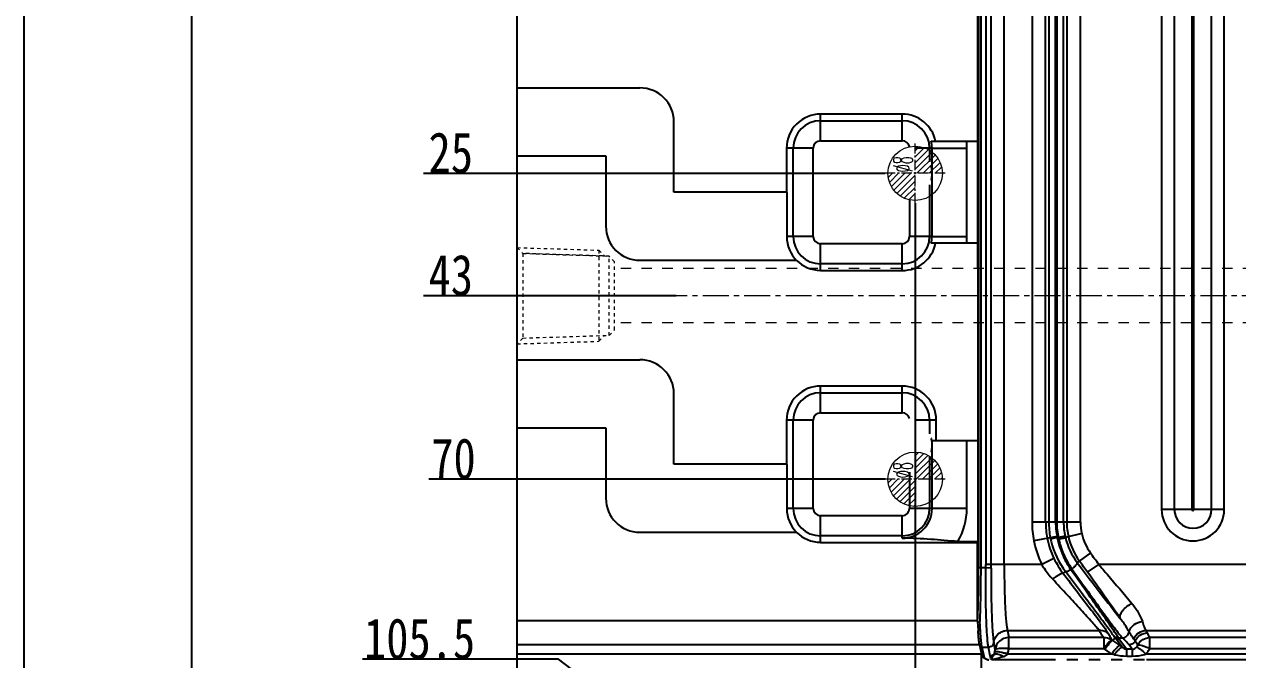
# Model space of a CAD drawing. Header units: millimetres. Extents: x 1572 to 4063, y -10865 to -3081.
# Drawn here: x 2308.3 to 2486.6, y -5954.5 to -5861.1 of the extents above; entities that cross this region are included whole.
import ezdxf
from ezdxf.enums import TextEntityAlignment as Align

# ---------------------------------------------------------------- set-up
doc = ezdxf.new("R2010")
doc.units = ezdxf.units.MM
doc.header["$LTSCALE"] = 16.335
doc.header["$PDMODE"] = 3
doc.header["$PDSIZE"] = 0.3125
doc.linetypes.add('CENTER', pattern=[0.6, 0.375, -0.075, 0.075, -0.075])
doc.linetypes.add('HIDDEN', pattern=[0.2, 0.1, -0.1])
doc.layers.get('0').update_dxf_attribs({"linetype": 'CONTINUOUS'})
doc.layers.get('Defpoints').update_dxf_attribs({"linetype": 'CONTINUOUS'})
doc.layers.add('cool', color=153, linetype='HIDDEN', lineweight=9)
doc.layers.add('epin', color=13, linetype='CONTINUOUS', lineweight=9)
doc.layers.add('DEFAULT_2', color=8, linetype='HIDDEN')
doc.styles.get("Standard").update_dxf_attribs({"font": 'txt', "width": 0.8})
doc.styles.add('TXT05', font='txt.shx', dxfattribs={"width": 0.5, "bigfont": 'gbcbig.shx'})
doc.dimstyles.new('ISO-25', dxfattribs={"dimtxt": 8, "dimasz": 6, "dimexe": 0, "dimexo": 0, "dimgap": 0, "dimtad": 1, "dimdsep": 46, "dimtxsty": 'Standard', "dimcen": 0, "dimclrd": 4, "dimclre": 4, "dimclrt": 6, "dimazin": 0, "dimtfac": 1, "dimtofl": 0, "dimtmove": 0, "dimatfit": 3, "dimfxl": 1, "dimarcsym": 0})

# ---------------------------------------------------------------- blocks, each defined once
blk = doc.blocks.new('cool_jt_f12')
at = {"layer": 'cool', "ltscale": 0.3}
for p, q in [((0, 7.0785), (0.856, 6.2225)), ((0, 7.0785), (12, 6.7035)), ((0.856, 6.2225), (0.856, -6.2225)), ((13.5, 5.827375), (0.856, 6.2225)), ((0.856, 6.2225), (13.5, 5.827375)), ((12, 6.7035), (12.856, 5.8475)), ((12, 6.7035), (12, -6.7035)), ((14.327375, 5), (13.5, 5.827375)), ((13.5, -5.827375), (13.5, 5.827375)), ((14.327375, -5), (14.327375, 5)), ((13.5, -5.827375), (14.327375, -5)), ((0.856, -6.2225), (0, -7.0785)), ((0, -7.0785), (12, -6.7035)), ((0.856, -6.2225), (13.5, -5.827375)), ((12, -6.7035), (12.856, -5.8475))]:
    blk.add_line(p, q, dxfattribs=at)
blk = doc.blocks.new('147')
at = {"layer": 'cool', "ltscale": 0.932966}
for p, q in [((229.57, -3849.57), (-211.77, -3849.57)), ((229.57, -3857.57), (-211.77, -3857.57))]:
    blk.add_line(p, q, dxfattribs=at)
at = {"layer": 'cool', "color": 1, "linetype": 'CENTER', "ltscale": 0.621977}
blk.add_line((243.9, -3853.57), (-226.1, -3853.57), dxfattribs=at)
at = {"layer": 'cool', "ltscale": 0.932966}
blk.add_blockref('cool_jt_f12', (-226.1, -3853.57), dxfattribs=at)
blk = doc.blocks.new('*D189')
at = {"color": 4, "lineweight": -2, "transparency": 16777216}
for p, q in [((2449.81, -5667.99), (2332.83, -5667.99)), ((2332.83, -5673.99), (2332.83, -6041.99)), ((2460.61, -6047.99), (2332.83, -6047.99))]:
    blk.add_line(p, q, dxfattribs=at)
at = {"color": 4, "transparency": 16777216}
for points in [[(2331.83, -5673.99), (2333.83, -5673.99), (2332.83, -5667.99)], [(2331.83, -6041.99), (2333.83, -6041.99), (2332.83, -6047.99)]]:
    blk.add_solid(points, dxfattribs=at)
at = {"layer": 'Defpoints', "color": 0, "transparency": 16777216}
for p in [(2449.81, -5667.99), (2332.83, -6047.99), (2460.61, -6047.99)]:
    blk.add_point(p, dxfattribs=at)
at = {"color": 6, "transparency": 16777216, "insert": (2328.83, -5848.35), "char_height": 8, "attachment_point": 5, "rotation": 90}
blk.add_mtext('380', dxfattribs=at)
blk = doc.blocks.new('*D203')
at = {"color": 4, "lineweight": -2, "transparency": 16777216}
blk.add_line((2434.81, -5882.99), (2366.95, -5882.99), dxfattribs=at)
at = {"layer": 'Defpoints', "color": 0, "transparency": 16777216}
for p in [(2615.71, -5857.99), (2374.95, -5882.99), (2434.81, -5882.99)]:
    blk.add_point(p, dxfattribs=at)
at = {"color": 6, "transparency": 16777216, "insert": (2370.95, -5879.99), "char_height": 6, "attachment_point": 5}
blk.add_mtext('25', dxfattribs=at)
blk = doc.blocks.new('*D220')
at = {"color": 4, "lineweight": -2, "transparency": 16777216}
blk.add_line((2404.1, -5900.99), (2366.95, -5900.99), dxfattribs=at)
at = {"layer": 'Defpoints', "color": 0, "transparency": 16777216}
for p in [(2615.71, -5857.99), (2374.95, -5900.99), (2404.1, -5900.99)]:
    blk.add_point(p, dxfattribs=at)
at = {"color": 6, "transparency": 16777216, "insert": (2370.95, -5897.99), "char_height": 6, "attachment_point": 5}
blk.add_mtext('43', dxfattribs=at)
blk = doc.blocks.new('*D221')
at = {"color": 4, "lineweight": -2, "transparency": 16777216}
blk.add_line((2434.81, -5927.99), (2367.75, -5927.99), dxfattribs=at)
at = {"layer": 'Defpoints', "color": 0, "transparency": 16777216}
for p in [(2615.71, -5857.99), (2374.95, -5927.99), (2434.81, -5927.99)]:
    blk.add_point(p, dxfattribs=at)
at = {"color": 6, "transparency": 16777216, "insert": (2371.35, -5924.99), "char_height": 6, "attachment_point": 5}
blk.add_mtext('70', dxfattribs=at)
blk = doc.blocks.new('*D222')
at = {"color": 4, "lineweight": -2, "transparency": 16777216}
for p, q in [((2398.95, -5964.99), (2386.95, -5966.99)), ((2589.31, -5964.99), (2398.95, -5964.99)), ((2386.95, -5966.99), (2364.55, -5966.99))]:
    blk.add_line(p, q, dxfattribs=at)
at = {"layer": 'Defpoints', "color": 0, "transparency": 16777216}
for p in [(2615.71, -5857.99), (2589.31, -5964.99), (2374.95, -5966.99)]:
    blk.add_point(p, dxfattribs=at)
at = {"color": 6, "transparency": 16777216, "insert": (2369.75, -5963.99), "char_height": 6, "attachment_point": 5}
blk.add_mtext('107', dxfattribs=at)
blk = doc.blocks.new('*D223')
at = {"color": 4, "lineweight": -2, "transparency": 16777216}
blk.add_line((2428.59, -5982.99), (2363.75, -5982.99), dxfattribs=at)
at = {"layer": 'Defpoints', "color": 0, "transparency": 16777216}
for p in [(2615.71, -5857.99), (2374.95, -5982.99), (2428.59, -5982.99)]:
    blk.add_point(p, dxfattribs=at)
at = {"color": 6, "transparency": 16777216, "insert": (2369.35, -5979.99), "char_height": 6, "attachment_point": 5}
blk.add_mtext('125', dxfattribs=at)
blk = doc.blocks.new('*D224')
at = {"color": 4, "lineweight": -2, "transparency": 16777216}
blk.add_line((2401.91, -6017.99), (2364.55, -6017.99), dxfattribs=at)
at = {"layer": 'Defpoints', "color": 0, "transparency": 16777216}
for p in [(2615.71, -5857.99), (2374.95, -6017.99), (2401.91, -6017.99)]:
    blk.add_point(p, dxfattribs=at)
at = {"color": 6, "transparency": 16777216, "insert": (2369.75, -6014.99), "char_height": 6, "attachment_point": 5}
blk.add_mtext('160', dxfattribs=at)
blk = doc.blocks.new('*D227')
at = {"color": 4, "lineweight": -2, "transparency": 16777216}
blk.add_line((2465.71, -5967.89), (2465.71, -6064.21), dxfattribs=at)
at = {"layer": 'Defpoints', "color": 0, "transparency": 16777216}
for p in [(2615.71, -5857.99), (2465.71, -5967.89), (2465.71, -6053.81)]:
    blk.add_point(p, dxfattribs=at)
at = {"color": 6, "transparency": 16777216, "insert": (2462.71, -6059.01), "char_height": 6, "attachment_point": 5, "rotation": 90}
blk.add_mtext('150', dxfattribs=at)
blk = doc.blocks.new('*D228')
at = {"color": 4, "lineweight": -2, "transparency": 16777216}
for p, q in [((2439.21, -5887.39), (2439.21, -6029.81)), ((2439.21, -6029.81), (2437.71, -6041.81)), ((2437.71, -6041.81), (2437.71, -6071.41))]:
    blk.add_line(p, q, dxfattribs=at)
at = {"layer": 'Defpoints', "color": 0, "transparency": 16777216}
for p in [(2615.71, -5857.99), (2439.21, -5887.39), (2437.71, -6053.81)]:
    blk.add_point(p, dxfattribs=at)
at = {"color": 6, "transparency": 16777216, "insert": (2434.71, -6062.61), "char_height": 6, "attachment_point": 5, "rotation": 90}
blk.add_mtext('176.5', dxfattribs=at)
blk = doc.blocks.new('*D229')
at = {"color": 4, "lineweight": -2, "transparency": 16777216}
blk.add_line((2410.71, -6014.88), (2410.71, -6065.81), dxfattribs=at)
at = {"layer": 'Defpoints', "color": 0, "transparency": 16777216}
for p in [(2615.71, -5857.99), (2410.71, -6014.88), (2410.71, -6053.81)]:
    blk.add_point(p, dxfattribs=at)
at = {"color": 6, "transparency": 16777216, "insert": (2407.71, -6059.81), "char_height": 6, "attachment_point": 5, "rotation": 90}
blk.add_mtext('205', dxfattribs=at)
blk = doc.blocks.new('*D266')
at = {"color": 4, "lineweight": -2, "transparency": 16777216}
for p, q in [((2386.77, -5954.47), (2357.97, -5954.47)), ((2398.77, -5963.49), (2386.77, -5954.47)), ((2461.31, -5963.49), (2398.77, -5963.49))]:
    blk.add_line(p, q, dxfattribs=at)
at = {"layer": 'Defpoints', "color": 0, "transparency": 16777216}
for p in [(2615.71, -5857.99), (2374.77, -5954.47), (2461.31, -5963.49)]:
    blk.add_point(p, dxfattribs=at)
at = {"color": 6, "transparency": 16777216, "insert": (2366.37, -5951.47), "char_height": 6, "attachment_point": 5}
blk.add_mtext('105.5', dxfattribs=at)
blk = doc.blocks.new('epin_ejp_8')
at = {"layer": 'epin'}
h = blk.add_hatch(dxfattribs=at)
h.set_pattern_fill('_ANSI31', color=123, scale=0.2, angle=90, style=0)
h.set_pattern_definition([(135, (-263.1036, 1313.3417), (-0.4490128, -0.4490128), [])])
h.paths.add_polyline_path([(0, 4, 0.414214), (-4, 0), (0, 0)])
h.paths.add_polyline_path([(4, 0), (0, 0), (0, -4, 0.414214)])
at = {"layer": 'epin', "color": 1, "linetype": 'CENTER', "ltscale": 0.248791}
for p, q in [((0, -4.4), (0, 4.4)), ((-4.4, 0), (4.4, 0))]:
    blk.add_line(p, q, dxfattribs=at)
at = {"layer": 'epin'}
blk.add_circle((0, 0), 4, dxfattribs=at)
at = {"layer": 'epin', "color": 6, "style": 'TXT05', "width": 0.5}
blk.add_text('%%c8', height=2.8, dxfattribs=at).set_placement((1.33, 1.8), align=Align.MIDDLE)
blk = doc.blocks.new('1258')
at = {"layer": 'epin', "color": 4, "rotation": 90}
for p in [(-437.26, 2581.41), (-437.26, 2536.41)]:
    blk.add_blockref('epin_ejp_8', p, dxfattribs=at)

msp = doc.modelspace()

# ---------------------------------------------------------------- linework, layer by layer
at = {"color": 7, "linetype": 'Continuous'}
for p, q in [((2380.706, -5996.99), (2380.706, -5718.99)), ((2475.425, -5788.732), (2475.425, -5932.447)), ((2477.289, -5788.732), (2477.289, -5932.447)), ((2479.887, -5788.732), (2479.887, -5932.447)), ((2480.174, -5932.447), (2480.174, -5788.732)), ((2482.772, -5932.447), (2482.772, -5788.732)), ((2484.637, -5932.447), (2484.637, -5788.732)), ((2448.373, -5790.093), (2448.41, -5937.156)), ((2448.53, -5790.406), (2448.53, -5941.034)), ((2448.881, -5941.034), (2448.881, -5790.406)), ((2449.594, -5792.451), (2449.594, -5940.514)), ((2450.365, -5940.514), (2450.365, -5792.451)), ((2452.291, -5940.514), (2452.291, -5792.451)), ((2456.381, -5793.757), (2456.381, -5934.276)), ((2458.383, -5934.276), (2458.383, -5793.757)), ((2458.846, -5793.757), (2458.846, -5934.276)), ((2459.847, -5934.276), (2459.847, -5793.757)), ((2460.015, -5793.757), (2460.015, -5934.276)), ((2461.016, -5934.276), (2461.016, -5793.757)), ((2461.479, -5793.757), (2461.479, -5934.276)), ((2463.481, -5934.276), (2463.481, -5793.757)), ((2380.706, -5870.411), (2398.741, -5870.411)), ((2425.306, -5878.208), (2425.306, -5874.28)), ((2437.306, -5874.28), (2425.306, -5874.28)), ((2437.306, -5878.208), (2437.306, -5874.28)), ((2403.741, -5885.78), (2403.741, -5875.411)), ((2425.306, -5875.253), (2437.306, -5875.253)), ((2425.306, -5878.208), (2437.306, -5878.208)), ((2420.306, -5879.28), (2420.327, -5892.28)), ((2424.234, -5879.28), (2420.306, -5879.28)), ((2421.28, -5892.28), (2421.28, -5879.28)), ((2424.234, -5892.28), (2424.234, -5879.28)), ((2441.565, -5879.28), (2439.201, -5879.28)), ((2441.333, -5879.28), (2441.333, -5881.303)), ((2441.565, -5878.28), (2448.373, -5878.28)), ((2441.681, -5882.542), (2441.681, -5879.28)), ((2441.681, -5879.28), (2446.806, -5879.28)), ((2446.806, -5892.28), (2446.806, -5879.28)), ((2380.706, -5880.411), (2393.741, -5880.411)), ((2393.741, -5880.411), (2393.741, -5890.78)), ((2441.681, -5892.28), (2441.681, -5883.438)), ((2441.333, -5884.677), (2441.333, -5892.28)), ((2420.327, -5885.78), (2403.741, -5885.78)), ((2438.378, -5886.933), (2438.378, -5892.28)), ((2424.234, -5892.28), (2420.327, -5892.28)), ((2441.565, -5892.28), (2438.378, -5892.28)), ((2441.681, -5892.28), (2446.806, -5892.28)), ((2425.306, -5897.28), (2425.306, -5893.352)), ((2437.306, -5893.352), (2425.306, -5893.352)), ((2437.306, -5897.28), (2437.306, -5893.352)), ((2448.373, -5893.28), (2441.565, -5893.28)), ((2398.741, -5895.78), (2421.736, -5895.78)), ((2437.306, -5896.306), (2425.306, -5896.306)), ((2425.306, -5897.28), (2437.306, -5897.28)), ((2380.706, -5910.411), (2398.741, -5910.411)), ((2403.741, -5925.78), (2403.741, -5915.411)), ((2425.306, -5918.208), (2425.306, -5914.28)), ((2437.306, -5914.28), (2425.306, -5914.28)), ((2425.306, -5915.253), (2437.306, -5915.253)), ((2437.306, -5918.208), (2437.306, -5914.28)), ((2425.306, -5918.208), (2437.306, -5918.208)), ((2380.706, -5920.411), (2393.741, -5920.411)), ((2393.741, -5920.411), (2393.741, -5930.78)), ((2420.306, -5919.28), (2420.327, -5932.28)), ((2424.234, -5919.28), (2420.306, -5919.28)), ((2421.28, -5932.28), (2421.28, -5919.28)), ((2424.234, -5932.28), (2424.234, -5919.28)), ((2442.306, -5919.28), (2439.201, -5919.28)), ((2441.333, -5919.28), (2441.333, -5921.303)), ((2442.306, -5922.28), (2442.306, -5919.28)), ((2441.681, -5922.28), (2448.373, -5922.28)), ((2446.806, -5932.28), (2446.806, -5922.28)), ((2441.681, -5932.28), (2441.681, -5923.438)), ((2420.327, -5925.78), (2403.741, -5925.78)), ((2441.333, -5924.677), (2441.333, -5932.28)), ((2438.378, -5926.933), (2438.378, -5932.28)), ((2424.234, -5932.28), (2420.327, -5932.28)), ((2425.306, -5937.28), (2425.306, -5933.352)), ((2437.306, -5933.352), (2425.306, -5933.352)), ((2437.306, -5936.654), (2437.306, -5933.352)), ((2446.806, -5932.28), (2438.378, -5932.28)), ((2479.887, -5932.447), (2475.425, -5932.447)), ((2484.637, -5932.447), (2480.174, -5932.447)), ((2459.847, -5934.276), (2456.381, -5934.276)), ((2463.481, -5934.276), (2460.015, -5934.276)), ((2398.741, -5935.78), (2421.736, -5935.78)), ((2437.306, -5936.306), (2425.306, -5936.306)), ((2460.05, -5936.394), (2456.647, -5937.054)), ((2460.086, -5936.57), (2459.106, -5936.777)), ((2460.257, -5936.57), (2460.086, -5936.57)), ((2461.236, -5936.36), (2460.257, -5936.57)), ((2463.679, -5935.989), (2461.279, -5936.551)), ((2425.306, -5937.28), (2448.373, -5937.28)), ((2445.459, -5937.156), (2448.41, -5937.156)), ((2448.41, -5937.156), (2448.373, -5937.28)), ((2448.373, -5948.821), (2448.373, -5937.28)), ((2463.038, -5940.267), (2464.986, -5938.854)), ((2457.806, -5940.514), (2449.594, -5940.514)), ((2459.605, -5939.635), (2457.806, -5940.514)), ((2464.549, -5941.676), (2466.18, -5940.514)), ((2502.373, -5940.514), (2466.18, -5940.514)), ((2449.593, -5941.034), (2448.53, -5941.034)), ((2450.363, -5941.043), (2449.591, -5941.034)), ((2460.968, -5941.84), (2461.301, -5941.576)), ((2448.373, -5948.821), (2380.706, -5948.821)), ((2452.759, -5950.222), (2452.963, -5951.266)), ((2452.759, -5950.222), (2466.225, -5950.222)), ((2452.963, -5952.859), (2452.963, -5951.266)), ((2466.913, -5951.266), (2452.963, -5951.266)), ((2466.913, -5951.266), (2466.913, -5952.859)), ((2469.071, -5951.315), (2469.669, -5951.315)), ((2473.123, -5950.222), (2758.288, -5950.222)), ((2473.677, -5952.859), (2473.677, -5951.266)), ((2757.734, -5951.266), (2473.677, -5951.266)), ((2448.674, -5952.344), (2380.706, -5952.344)), ((2448.674, -5952.344), (2448.945, -5953.732)), ((2449.025, -5952.683), (2449.324, -5954.215)), ((2449.025, -5952.683), (2449.965, -5952.683)), ((2450.218, -5953.978), (2449.965, -5952.683)), ((2450.968, -5953.026), (2450.763, -5951.981)), ((2452.963, -5952.859), (2466.913, -5952.859)), ((2468.09, -5953.697), (2467.085, -5952.986)), ((2468.228, -5951.69), (2468.643, -5951.377)), ((2468.228, -5951.69), (2469.233, -5952.401)), ((2469.625, -5952.68), (2468.643, -5951.377)), ((2469.215, -5951.538), (2470.297, -5952.973)), ((2470.297, -5953.995), (2470.297, -5952.973)), ((2471.109, -5952.973), (2470.297, -5952.973)), ((2471.109, -5952.973), (2470.645, -5952.356)), ((2471.109, -5952.973), (2471.109, -5953.995)), ((2471.544, -5951.762), (2471.924, -5952.341)), ((2473.677, -5952.859), (2757.734, -5952.859)), ((2448.945, -5953.732), (2380.706, -5953.732)), ((2448.945, -6047.99), (2448.945, -5953.732)), ((2450.43, -5954.493), (2458.206, -5954.493)), ((2468.09, -5953.697), (2452.785, -5953.697)), ((2470.297, -5953.995), (2471.109, -5953.995)), ((2758.298, -5953.697), (2473.114, -5953.697)), ((2473.206, -5954.493), (2521.324, -5954.493))]:
    msp.add_line(p, q, dxfattribs=at)
msp.add_lwpolyline([(3063.099, -6133.841), (2308.268, -6133.841), (2308.268, -5613.499), (3063.099, -5613.499)], close=True)
for centre, radius, start, end in [((2398.741, -5875.411), 5, 0, 90), ((2425.306, -5879.28), 5, 89.99987, 180), ((2437.306, -5879.28), 5, 11.53713, 90.00014), ((2425.306, -5879.28), 4.027, 90, 180), ((2437.306, -5879.28), 4.027, 0, 90), ((2425.306, -5879.28), 1.072, 90, 180), ((2437.306, -5879.28), 1.072, 12.80023, 90), ((2437.306, -5879.28), 4.374, 0, 13.21459), ((2437.306, -5879.28), 9.5, 0.00002, 6.04233), ((2437.706, -5882.99), 4, 353.57039, 6.42961), ((2398.741, -5890.78), 5, 180, 270), ((2425.306, -5892.28), 4.979, 180, 269.99987), ((2425.306, -5892.28), 4.027, 180, 270), ((2425.306, -5892.28), 1.072, 180, 270), ((2437.306, -5892.28), 4.027, 270, 0), ((2437.306, -5892.28), 1.072, 270, 0), ((2437.306, -5892.28), 4.374, 346.78541, 0), ((2437.306, -5892.28), 9.5, 353.95767, 359.99999), ((2437.306, -5892.28), 5, 270.00014, 348.46286), ((2398.741, -5915.411), 5, 0, 90), ((2425.306, -5919.28), 5, 89.99987, 180), ((2425.306, -5919.28), 4.027, 90, 180), ((2437.306, -5919.28), 5, 0, 90.00013), ((2437.306, -5919.28), 4.027, 0, 90), ((2425.306, -5919.28), 1.072, 90, 180), ((2437.306, -5919.28), 1.072, 12.80023, 90), ((2437.706, -5922.99), 4, 353.57039, 10.22417), ((2398.741, -5930.78), 5, 180, 270), ((2425.306, -5932.28), 4.979, 180, 269.99987), ((2425.306, -5932.28), 4.027, 180, 270), ((2425.306, -5932.28), 1.072, 180, 270), ((2437.306, -5932.28), 4.374, 270, 0), ((2437.306, -5932.28), 4.027, 270, 0), ((2437.306, -5932.28), 1.072, 270, 0), ((2437.306, -5932.28), 9.5, 329.11455, 359.99995), ((2480.031, -5932.447), 4.606, 180, 360), ((2480.031, -5932.447), 2.741, 180, 0), ((2480.031, -5932.447), 0.144, 180, 0), ((2470.986, -5934.276), 14.605, 180, 190.96428), ((2470.986, -5934.276), 12.603, 180, 190.96428), ((2470.986, -5934.276), 12.14, 180, 190.96428), ((2470.986, -5934.276), 11.139, 180, 190.96428), ((2470.986, -5934.276), 10.971, 180, 192.06832), ((2470.986, -5934.276), 9.97, 180, 192.06832), ((2470.986, -5934.276), 9.507, 180, 193.19326), ((2470.986, -5934.276), 7.505, 180, 193.19326), ((2470.282, -5934.411), 13.889, 190.96911, 206.06815), ((2470.283, -5934.411), 11.887, 190.96992, 206.07034), ((2470.266, -5934.415), 11.407, 190.96405, 191.94806), ((2470.834, -5934.294), 11.988, 191.95312, 192.54245), ((2470.879, -5934.284), 12.034, 192.54273, 193.63573), ((2470.266, -5934.415), 10.406, 190.96406, 191.94805), ((2472.292, -5934.155), 12.443, 191.18833, 198.88465), ((2471.751, -5934.276), 11.72, 191.28515, 192.40986), ((2470.339, -5934.414), 9.308, 192.06849, 193.2734), ((2470.901, -5934.271), 9.888, 193.33267, 217.32771), ((2471.447, -5934.177), 9.979, 193.14247, 215.91118), ((2471.447, -5934.177), 7.976, 193.12914, 215.89694), ((2470.92, -5934.275), 12.076, 193.63132, 217.19819), ((2277.175, -6075.162), 232.062, 35.46625, 35.97126), ((2402.249, -5940.512), 47.345, 359.36807, 359.99761), ((2402.248, -5940.512), 48.117, 359.3681, 359.99766), ((2471.429, -5933.855), 13.161, 206.05284, 217.35774), ((2276.762, -6075.512), 230.599, 35.47755, 35.98139), ((2471.534, -5934.602), 11.563, 214.52446, 215.20131), ((2471.681, -5934.453), 11.592, 214.7321, 215.35975), ((2532.859, -5944.85), 84.579, 182.69154, 182.87684), ((2513.116, -5945.904), 64.808, 182.82226, 183.93358), ((2347.789, -5944.482), 101.04, 357.40576, 357.52036), ((2408.297, -5983.677), 72.973, 26.36857, 26.95646), ((2449.725, -5952.609), 3.248, 345.44391, 355.58685), ((2470.121, -5948.703), 5.25, 232.33999, 234.66907), ((2470.199, -5948.938), 3.385, 232.11969, 234.37751), ((2411.877, -6033.447), 99.288, 54.43512, 54.71258), ((2470.958, -5951.643), 2.978, 322.76351, 335.91164), ((2449.679, -5953.675), 0.738, 192.27853, 198.61954), ((2450.811, -5951.285), 3.375, 251.00943, 254.43251), ((2449.589, -5946.906), 7.634, 276.32575, 281.23744), ((2448.685, -5952.785), 2.309, 342.65644, 346.35268), ((2449.085, -5964.35), 11.278, 70.84524, 73.25919), ((2449.795, -5952.626), 3.176, 340.29617, 345.43383), ((2428.011, -6123.593), 174.56, 76.59434, 76.72651), ((2471.013, -5947.189), 6.839, 286.37785, 287.89213), ((2471.035, -5951.698), 2.884, 316.12423, 322.71771)]:
    msp.add_arc(centre, radius, start, end, dxfattribs=at)
for points, knots in [([(2445.459, -5937.156), (2444.145, -5937.04), (2441.433, -5936.807), (2438.711, -5936.654), (2437.306, -5936.654)], [0, 0, 0, 0, 0.4842254, 1, 1, 1, 1]), ([(2460.305, -5936.795), (2460.526, -5936.743), (2460.821, -5936.675), (2461.143, -5936.588), (2461.249, -5936.564), (2461.279, -5936.551)], [0, 0, 0, 0, 0.6778923, 0.9022607, 1, 1, 1, 1]), ([(2460.305, -5936.795), (2460.389, -5937.18), (2460.796, -5938.681), (2461.494, -5940.104), (2462.155, -5941.057)], [0, 0, 0, 0, 0.253453, 1, 1, 1, 1]), ([(2460.519, -5938.183), (2460.61, -5938.449), (2461.004, -5939.487), (2461.538, -5940.472), (2462.008, -5941.155)], [0, 0, 0, 0, 0.2532802, 1, 1, 1, 1]), ([(2452.291, -5940.514), (2452.291, -5941.591), (2452.311, -5943.632), (2452.399, -5946.417), (2452.517, -5948.392), (2452.646, -5949.587), (2452.716, -5950.039), (2452.759, -5950.222)], [0, 0, 0, 0, 0.3321714, 0.6293336, 0.8593243, 0.9420271, 1, 1, 1, 1]), ([(2457.806, -5940.514), (2457.92, -5940.707), (2458.392, -5941.463), (2458.947, -5942.166), (2459.399, -5942.656)], [0, 0, 0, 0, 0.2512725, 1, 1, 1, 1]), ([(2462.228, -5941.161), (2462.338, -5941.085), (2462.546, -5940.923), (2462.816, -5940.675), (2462.979, -5940.465), (2463.053, -5940.315), (2463.038, -5940.267)], [0, 0, 0, 0, 0.3251246, 0.6439167, 0.8765554, 1, 1, 1, 1]), ([(2463.038, -5940.267), (2464.206, -5941.803), (2466.297, -5944.544), (2468.399, -5947.277), (2469.352, -5948.458)], [0, 0, 0, 0, 0.559683, 1, 1, 1, 1]), ([(2466.18, -5940.514), (2466.604, -5941.01), (2468.237, -5942.918), (2469.871, -5944.825), (2471.055, -5946.257)], [0, 0, 0, 0, 0.2600011, 1, 1, 1, 1]), ([(2448.373, -5948.821), (2448.401, -5948.254), (2448.498, -5945.659), (2448.527, -5943.063), (2448.53, -5941.034)], [0, 0, 0, 0, 0.2187533, 1, 1, 1, 1]), ([(2448.734, -5948.853), (2448.759, -5948.276), (2448.851, -5945.671), (2448.881, -5943.064), (2448.881, -5941.034)], [0, 0, 0, 0, 0.2215821, 1, 1, 1, 1]), ([(2449.857, -5951.849), (2449.796, -5951.224), (2449.706, -5949.743), (2449.581, -5946.138), (2449.569, -5943.157), (2449.591, -5941.034)], [0, 0, 0, 0, 0.1740867, 0.4113869, 1, 1, 1, 1]), ([(2450.363, -5941.043), (2450.354, -5942.262), (2450.36, -5944.565), (2450.432, -5947.705), (2450.538, -5949.925), (2450.657, -5951.268), (2450.723, -5951.775), (2450.763, -5951.982)], [0, 0, 0, 0, 0.3337893, 0.630872, 0.8600918, 0.94238, 1, 1, 1, 1]), ([(2460.968, -5941.84), (2460.944, -5941.829), (2460.873, -5941.829), (2460.68, -5941.876), (2460.35, -5942.032), (2459.897, -5942.305), (2459.568, -5942.532), (2459.399, -5942.656)], [0, 0, 0, 0, 0.0437115, 0.1133253, 0.3336583, 0.648206, 1, 1, 1, 1]), ([(2460.968, -5941.84), (2461.69, -5942.781), (2463.068, -5944.578), (2464.977, -5947.083), (2466.36, -5948.906), (2467.2, -5950.065), (2467.502, -5950.524), (2467.612, -5950.719)], [0, 0, 0, 0, 0.3205961, 0.6126965, 0.8517025, 0.9392536, 1, 1, 1, 1]), ([(2462.086, -5941.267), (2461.931, -5941.373), (2461.711, -5941.506), (2461.442, -5941.593), (2461.332, -5941.596), (2461.301, -5941.576)], [0, 0, 0, 0, 0.650966, 0.8718642, 1, 1, 1, 1]), ([(2468.433, -5951.104), (2468.298, -5950.899), (2467.954, -5950.419), (2467.048, -5949.199), (2465.59, -5947.257), (2463.557, -5944.561), (2462.081, -5942.608), (2461.301, -5941.576)], [0, 0, 0, 0, 0.0619009, 0.1488254, 0.3829767, 0.6739256, 1, 1, 1, 1]), ([(2469.071, -5951.315), (2468.96, -5951.111), (2468.642, -5950.629), (2468.072, -5949.79), (2467.331, -5948.726), (2466.097, -5946.962), (2464.334, -5944.455), (2462.864, -5942.371), (2462.086, -5941.267)], [0, 0, 0, 0, 0.0569719, 0.1413608, 0.2486857, 0.3747908, 0.6690091, 1, 1, 1, 1]), ([(2462.228, -5941.161), (2463.022, -5942.281), (2464.526, -5944.397), (2466.608, -5947.302), (2468.116, -5949.376), (2469.091, -5950.645), (2469.489, -5951.126), (2469.669, -5951.315)], [0, 0, 0, 0, 0.327113, 0.6184555, 0.8514561, 0.9378261, 1, 1, 1, 1]), ([(2469.352, -5948.459), (2468.591, -5947.359), (2466.988, -5945.099), (2465.383, -5942.842), (2464.549, -5941.676)], [0, 0, 0, 0, 0.4826039, 1, 1, 1, 1]), ([(2466.225, -5950.222), (2466.101, -5950.043), (2465.763, -5949.637), (2465.163, -5948.956), (2464.408, -5948.119), (2463.198, -5946.79), (2461.516, -5944.955), (2460.125, -5943.444), (2459.398, -5942.656)], [0, 0, 0, 0, 0.0639536, 0.1551804, 0.2673513, 0.3955083, 0.6843817, 1, 1, 1, 1]), ([(2469.352, -5948.458), (2469.289, -5948.311), (2469.304, -5948.013), (2469.466, -5947.642), (2469.77, -5947.181), (2470.298, -5946.683), (2470.799, -5946.376), (2471.055, -5946.257)], [0, 0, 0, 0, 0.1616174, 0.2755225, 0.410459, 0.7152793, 1, 1, 1, 1]), ([(2471.055, -5946.257), (2471.418, -5946.696), (2472.009, -5947.541), (2472.452, -5948.475), (2472.593, -5948.909)], [0, 0, 0, 0, 0.5548773, 1, 1, 1, 1]), ([(2448.726, -5949.055), (2448.64, -5949.055), (2448.483, -5949.028), (2448.374, -5948.886), (2448.374, -5948.821)], [0, 0, 0, 0, 0.5693953, 1, 1, 1, 1]), ([(2448.914, -5951.863), (2448.894, -5951.676), (2448.81, -5950.741), (2448.759, -5949.804), (2448.726, -5949.055)], [0, 0, 0, 0, 0.2012127, 1, 1, 1, 1]), ([(2470.644, -5950.417), (2470.569, -5950.283), (2470.176, -5949.607), (2469.73, -5948.961), (2469.352, -5948.459)], [0, 0, 0, 0, 0.1962444, 1, 1, 1, 1]), ([(2470.644, -5950.417), (2470.741, -5950), (2471.307, -5949.243), (2472.162, -5948.944), (2472.593, -5948.909)], [0, 0, 0, 0, 0.497593, 1, 1, 1, 1]), ([(2472.593, -5948.909), (2472.678, -5949.169), (2472.815, -5949.619), (2473.002, -5950.062), (2473.123, -5950.222)], [0, 0, 0, 0, 0.5767893, 1, 1, 1, 1]), ([(2448.563, -5951.558), (2448.554, -5951.469), (2448.514, -5951.067), (2448.483, -5950.664), (2448.461, -5950.349)], [0, 0, 0, 0, 0.22038, 1, 1, 1, 1]), ([(2450.763, -5951.981), (2450.815, -5951.515), (2451.193, -5950.804), (2452.036, -5950.326), (2452.522, -5950.225), (2452.759, -5950.222)], [0, 0, 0, 0, 0.4911021, 0.7519111, 1, 1, 1, 1]), ([(2452.963, -5951.266), (2452.485, -5951.272), (2451.508, -5951.632), (2451.019, -5952.56), (2450.968, -5953.026)], [0, 0, 0, 0, 0.5052584, 1, 1, 1, 1]), ([(2467.612, -5950.719), (2467.522, -5950.636), (2467.117, -5950.343), (2466.6, -5950.207), (2466.225, -5950.222)], [0, 0, 0, 0, 0.2468841, 1, 1, 1, 1]), ([(2466.225, -5950.222), (2466.276, -5950.31), (2466.487, -5950.669), (2466.716, -5951.02), (2466.913, -5951.266)], [0, 0, 0, 0, 0.2429533, 1, 1, 1, 1]), ([(2466.913, -5951.266), (2467.021, -5951.26), (2467.444, -5951.275), (2467.865, -5951.427), (2468.121, -5951.61)], [0, 0, 0, 0, 0.2548507, 1, 1, 1, 1]), ([(2467.612, -5950.719), (2467.655, -5950.799), (2467.819, -5951.099), (2467.989, -5951.396), (2468.121, -5951.61)], [0, 0, 0, 0, 0.2645735, 1, 1, 1, 1]), ([(2468.643, -5951.377), (2468.621, -5951.353), (2468.545, -5951.267), (2468.478, -5951.173), (2468.433, -5951.104)], [0, 0, 0, 0, 0.2825689, 1, 1, 1, 1]), ([(2469.669, -5951.315), (2469.89, -5951.305), (2470.363, -5951.12), (2470.612, -5950.664), (2470.644, -5950.417)], [0, 0, 0, 0, 0.4703065, 1, 1, 1, 1]), ([(2470.645, -5952.356), (2470.578, -5952.267), (2470.274, -5951.901), (2469.93, -5951.57), (2469.669, -5951.315)], [0, 0, 0, 0, 0.2343166, 1, 1, 1, 1]), ([(2471.312, -5951.448), (2471.255, -5951.376), (2471.01, -5951.048), (2470.803, -5950.693), (2470.644, -5950.417)], [0, 0, 0, 0, 0.224126, 1, 1, 1, 1]), ([(2471.312, -5951.448), (2471.469, -5951.097), (2471.99, -5950.484), (2472.751, -5950.237), (2473.123, -5950.222)], [0, 0, 0, 0, 0.5078753, 1, 1, 1, 1]), ([(2471.544, -5951.762), (2471.704, -5951.43), (2472.223, -5950.843), (2472.97, -5950.61), (2473.341, -5950.597)], [0, 0, 0, 0, 0.4978489, 1, 1, 1, 1]), ([(2471.924, -5952.341), (2472.093, -5952.032), (2472.607, -5951.492), (2473.321, -5951.278), (2473.677, -5951.266)], [0, 0, 0, 0, 0.4972793, 1, 1, 1, 1]), ([(2448.674, -5952.344), (2448.663, -5952.291), (2448.617, -5952.031), (2448.586, -5951.768), (2448.563, -5951.558)], [0, 0, 0, 0, 0.2019548, 1, 1, 1, 1]), ([(2449.025, -5952.683), (2449.015, -5952.629), (2448.968, -5952.357), (2448.936, -5952.082), (2448.914, -5951.863)], [0, 0, 0, 0, 0.2021053, 1, 1, 1, 1]), ([(2449.965, -5952.683), (2449.954, -5952.628), (2449.909, -5952.351), (2449.879, -5952.072), (2449.857, -5951.849)], [0, 0, 0, 0, 0.2015911, 1, 1, 1, 1]), ([(2450.763, -5951.981), (2450.741, -5952.167), (2450.548, -5952.539), (2450.156, -5952.681), (2449.965, -5952.683)], [0, 0, 0, 0, 0.4946806, 1, 1, 1, 1]), ([(2450.968, -5953.026), (2450.981, -5953.001), (2451.049, -5952.957), (2451.261, -5952.885), (2451.678, -5952.833), (2452.278, -5952.822), (2452.729, -5952.841), (2452.963, -5952.859)], [0, 0, 0, 0, 0.0419273, 0.1111931, 0.3345438, 0.6534792, 1, 1, 1, 1]), ([(2468.121, -5951.61), (2468.1, -5951.61), (2468.044, -5951.641), (2467.952, -5951.708), (2467.827, -5951.82), (2467.605, -5952.041), (2467.295, -5952.391), (2467.043, -5952.695), (2466.913, -5952.859)], [0, 0, 0, 0, 0.0369862, 0.1031434, 0.1986363, 0.3225664, 0.6412779, 1, 1, 1, 1]), ([(2468.228, -5951.69), (2468.207, -5951.691), (2468.154, -5951.725), (2468.067, -5951.796), (2467.949, -5951.913), (2467.739, -5952.142), (2467.445, -5952.504), (2467.208, -5952.817), (2467.085, -5952.986)], [0, 0, 0, 0, 0.036368, 0.102135, 0.1973921, 0.3212372, 0.640267, 1, 1, 1, 1]), ([(2469.233, -5952.401), (2469.212, -5952.403), (2469.16, -5952.437), (2469.072, -5952.507), (2468.954, -5952.624), (2468.744, -5952.854), (2468.451, -5953.216), (2468.213, -5953.529), (2468.09, -5953.697)], [0, 0, 0, 0, 0.0363949, 0.102208, 0.197514, 0.3213938, 0.6404059, 1, 1, 1, 1]), ([(2469.625, -5952.68), (2469.602, -5952.677), (2469.542, -5952.696), (2469.391, -5952.786), (2469.149, -5953.004), (2468.828, -5953.356), (2468.6, -5953.637), (2468.482, -5953.79)], [0, 0, 0, 0, 0.0429259, 0.1113109, 0.3286778, 0.6418434, 1, 1, 1, 1]), ([(2469.625, -5952.68), (2469.677, -5952.721), (2469.876, -5952.863), (2470.117, -5952.962), (2470.297, -5952.973)], [0, 0, 0, 0, 0.2680874, 1, 1, 1, 1]), ([(2471.544, -5951.762), (2471.463, -5951.935), (2471.203, -5952.234), (2470.827, -5952.351), (2470.645, -5952.356)], [0, 0, 0, 0, 0.511821, 1, 1, 1, 1]), ([(2471.109, -5952.973), (2471.239, -5952.981), (2471.498, -5952.921), (2471.684, -5952.745), (2471.76, -5952.652)], [0, 0, 0, 0, 0.5194519, 1, 1, 1, 1]), ([(2471.544, -5951.762), (2471.527, -5951.736), (2471.453, -5951.628), (2471.374, -5951.525), (2471.312, -5951.448)], [0, 0, 0, 0, 0.2409118, 1, 1, 1, 1]), ([(2471.76, -5952.652), (2471.836, -5952.677), (2472.018, -5952.788), (2472.481, -5953.122), (2472.85, -5953.451), (2473.114, -5953.697)], [0, 0, 0, 0, 0.1395549, 0.3684796, 1, 1, 1, 1]), ([(2471.924, -5952.341), (2472.008, -5952.328), (2472.238, -5952.361), (2472.635, -5952.459), (2473.135, -5952.634), (2473.493, -5952.779), (2473.677, -5952.859)], [0, 0, 0, 0, 0.1386353, 0.369398, 0.6722898, 1, 1, 1, 1]), ([(2448.958, -5953.831), (2448.953, -5953.808), (2448.947, -5953.775), (2448.945, -5953.741), (2448.945, -5953.732)], [0, 0, 0, 0, 0.7103776, 1, 1, 1, 1]), ([(2449.092, -5954.116), (2449.08, -5954.102), (2449.032, -5954.04), (2448.999, -5953.968), (2448.98, -5953.911)], [0, 0, 0, 0, 0.2325506, 1, 1, 1, 1]), ([(2449.422, -5954.355), (2449.396, -5954.342), (2449.301, -5954.291), (2449.211, -5954.229), (2449.152, -5954.176)], [0, 0, 0, 0, 0.2670006, 1, 1, 1, 1]), ([(2449.713, -5954.477), (2449.687, -5954.468), (2449.588, -5954.432), (2449.491, -5954.39), (2449.422, -5954.355)], [0, 0, 0, 0, 0.2637216, 1, 1, 1, 1]), ([(2450.43, -5954.493), (2450.398, -5954.454), (2450.292, -5954.297), (2450.244, -5954.111), (2450.218, -5953.978)], [0, 0, 0, 0, 0.2743175, 1, 1, 1, 1]), ([(2450.43, -5954.493), (2450.448, -5954.442), (2450.504, -5954.336), (2450.63, -5954.087), (2450.733, -5953.886), (2450.792, -5953.737)], [0, 0, 0, 0, 0.1942257, 0.4256431, 1, 1, 1, 1]), ([(2450.792, -5953.737), (2450.974, -5953.658), (2451.509, -5953.696), (2451.964, -5953.895), (2452.226, -5954.04)], [0, 0, 0, 0, 0.3990098, 1, 1, 1, 1]), ([(2450.929, -5953.33), (2450.98, -5953.303), (2451.148, -5953.298), (2451.446, -5953.326), (2451.86, -5953.416), (2452.167, -5953.501), (2452.333, -5953.551)], [0, 0, 0, 0, 0.1201379, 0.3338183, 0.6366479, 1, 1, 1, 1]), ([(2452.226, -5954.04), (2452.136, -5954.08), (2451.764, -5954.23), (2451.374, -5954.334), (2451.077, -5954.393)], [0, 0, 0, 0, 0.2460332, 1, 1, 1, 1])]:
    msp.add_open_spline(points, degree=3, knots=knots, dxfattribs=at)
for points in [[(2469.071, -5951.315), (2468.847, -5951.321), (2468.608, -5951.243), (2468.433, -5951.104)], [(2469.071, -5951.315), (2469.115, -5951.392), (2469.162, -5951.467), (2469.215, -5951.538)], [(2473.341, -5950.597), (2473.276, -5950.468), (2473.201, -5950.344), (2473.123, -5950.222)], [(2450.929, -5953.33), (2450.953, -5953.231), (2450.966, -5953.128), (2450.968, -5953.026)], [(2468.643, -5951.377), (2468.808, -5951.486), (2469.017, -5951.544), (2469.215, -5951.538)], [(2471.76, -5952.652), (2471.834, -5952.561), (2471.889, -5952.453), (2471.924, -5952.341)], [(2448.958, -5953.831), (2448.984, -5953.953), (2449.058, -5954.074), (2449.16, -5954.145)], [(2449.152, -5954.176), (2449.131, -5954.157), (2449.111, -5954.137), (2449.092, -5954.116)], [(2449.092, -5954.116), (2449.12, -5954.149), (2449.156, -5954.177), (2449.196, -5954.193)], [(2450.429, -5953.946), (2450.361, -5953.965), (2450.289, -5953.977), (2450.218, -5953.978)], [(2450.792, -5953.737), (2450.693, -5953.835), (2450.563, -5953.907), (2450.429, -5953.946)], [(2450.792, -5953.737), (2450.829, -5953.651), (2450.862, -5953.563), (2450.889, -5953.474)], [(2452.226, -5954.04), (2452.364, -5953.979), (2452.499, -5953.909), (2452.623, -5953.824)], [(2452.623, -5953.824), (2452.68, -5953.786), (2452.735, -5953.744), (2452.785, -5953.697)], [(2468.482, -5953.79), (2469.074, -5953.931), (2469.688, -5953.995), (2470.297, -5953.995)], [(2471.109, -5953.995), (2471.725, -5953.995), (2472.35, -5953.924), (2472.941, -5953.75)]]:
    msp.add_open_spline(points, degree=3, dxfattribs=at)
at = {"layer": 'DEFAULT_2', "color": 8, "linetype": 'HIDDEN'}
for p, q in [((2441.681, -5879.28), (2441.565, -5879.28)), ((2448.373, -5878.28), (2448.41, -5878.28)), ((2441.681, -5892.28), (2441.565, -5892.28)), ((2448.373, -5893.28), (2448.41, -5893.28)), ((2448.373, -5922.28), (2448.41, -5922.28)), ((2458.206, -5954.493), (2473.206, -5954.493))]:
    msp.add_line(p, q, dxfattribs=at)
for centre, start, end in [((2437.706, -5882.99), 6.42961, 14.77763), ((2437.706, -5882.99), 345.22293, 353.57039), ((2437.706, -5922.99), 10.22417, 14.77763), ((2437.706, -5922.99), 345.22293, 353.57039)]:
    msp.add_arc(centre, 4, start, end, dxfattribs=at)
for points, knots in [([(2448.674, -5952.344), (2448.672, -5952.431), (2448.749, -5952.616), (2448.935, -5952.685), (2449.025, -5952.683)], [0, 0, 0, 0, 0.4943132, 1, 1, 1, 1]), ([(2449.324, -5954.215), (2449.401, -5954.292), (2449.635, -5954.431), (2449.889, -5954.512), (2450.041, -5954.552)], [0, 0, 0, 0, 0.4089377, 1, 1, 1, 1])]:
    msp.add_open_spline(points, degree=3, knots=knots, dxfattribs=at)
for points in [[(2449.16, -5954.145), (2449.209, -5954.179), (2449.266, -5954.204), (2449.324, -5954.215)], [(2449.196, -5954.193), (2449.236, -5954.21), (2449.281, -5954.218), (2449.324, -5954.215)]]:
    msp.add_open_spline(points, degree=3, dxfattribs=at)

# ---------------------------------------------------------------- block references
for name, p in [('1258', (2876.461, -8464.395)), ('147', (2606.81, -2047.424))]:
    msp.add_blockref(name, p)

# ---------------------------------------------------------------- dimensions: what is measured, and where the dimension line sits
dim = msp.add_linear_dim(base=(2332.827, -6047.99), p1=(2449.807, -5667.99), p2=(2460.608, -6047.99), angle=90, dimstyle='ISO-25', override={"dimfxl": 1.25})
dim.commit()
dim.dimension.update_dxf_attribs({"geometry": '*D189', "text_midpoint": (2332.827, -5848.354), "dimtype": 160})
for feature_location, offset, dtype, picture, middle in [((2461.306, -5963.49), (-86.536, 9.022), 0, '*D266', (2366.37, -5951.468)), ((2428.591, -5982.99), (-53.641, 0), 0, '*D223', (2369.35, -5979.99)), ((2589.306, -5964.99), (-214.356, -2), 0, '*D222', (2369.75, -5963.99)), ((2401.906, -6017.99), (-26.956, 0), 0, '*D224', (2369.75, -6014.99)), ((2434.806, -5882.99), (-59.856, 0), 0, '*D203', (2370.95, -5879.99)), ((2404.099, -5900.99), (-29.149, 0), 0, '*D220', (2370.95, -5897.99)), ((2434.806, -5927.99), (-59.856, 0), 0, '*D221', (2371.35, -5924.99)), ((2410.706, -6014.884), (0, -38.922), 1, '*D229', (2407.706, -6059.806)), ((2439.206, -5887.39), (-1.5, -166.416), 1, '*D228', (2434.706, -6062.606)), ((2465.706, -5967.89), (0, -85.916), 1, '*D227', (2462.706, -6059.006))]:
    dim = msp.add_ordinate_dim(feature_location=feature_location, offset=offset, dtype=dtype, origin=(2615.706, -5857.99), dimstyle='ISO-25', override={"dimtxt": 6, "dimfxl": 1.25})
    dim.commit()
    dim.dimension.update_dxf_attribs({"geometry": picture, "text_midpoint": middle})

doc.saveas('drawing.dxf')
